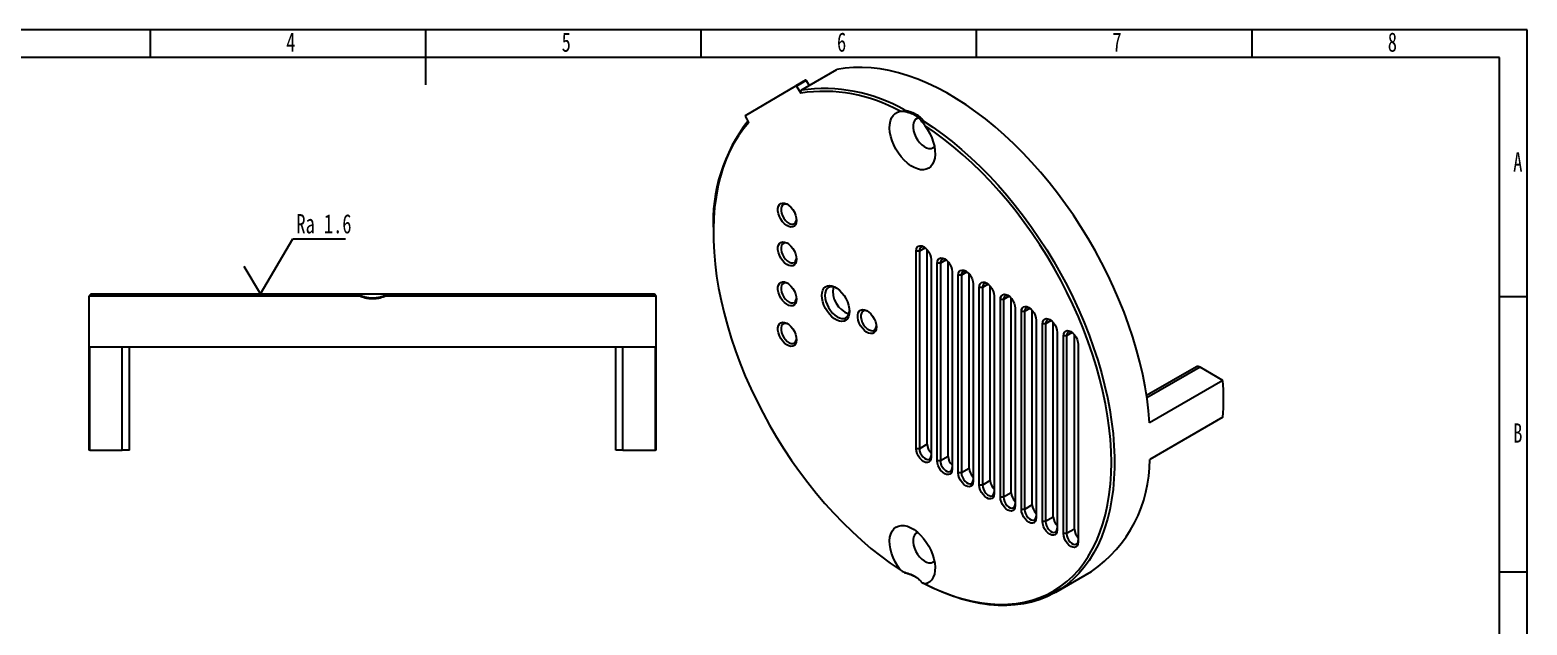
# Model space of a CAD drawing. Header units: millimetres. Extents: x 0 to 420, y 0 to 297.
# Drawn here: x 148.2 to 420, y 188.9 to 297 of the extents above; entities that cross this region are included whole.
import ezdxf

# ---------------------------------------------------------------- set-up
doc = ezdxf.new("R2010")
doc.units = ezdxf.units.MM
for name, color, linetype in [('10', 7, 'Continuous'), ('5', 7, 'Continuous'), ('9', 7, 'Continuous')]:
    doc.layers.add(name, color=color, linetype=linetype)
doc.styles.add('SLDTEXTSTYLE4', font='TXT', dxfattribs={"width": 0.7})

# ---------------------------------------------------------------- blocks, each defined once
blk = doc.blocks.new('SW_SFSYMBOL_0')
at = {"layer": '10', "color": 0}
for p, q in [((-6.54, -10), (-0.65, 0)), ((-0.65, 0), (8.94, 0)), ((-6.54, -10), (-9.49, -5))]:
    blk.add_line(p, q, dxfattribs=at)
at = {"layer": '10', "color": 0, "insert": (0, 4.51), "char_height": 3.5, "attachment_point": 1, "style": 'SLDTEXTSTYLE4'}
blk.add_mtext('Ra 1.6', dxfattribs=at)

msp = doc.modelspace()

# ---------------------------------------------------------------- linework, layer by layer
at = {"color": 7, "linetype": 'Continuous', "lineweight": 25}
for p, q in [((289.659, 286.874), (294.691, 289.779)), ((278.079, 281.431), (287.262, 286.865)), ((289.011, 287.874), (287.262, 286.865)), ((289.111, 287.817), (287.362, 286.808)), ((287.362, 286.808), (288.117, 285.511)), ((288.117, 285.511), (288.194, 286.027)), ((288.194, 286.027), (289.66, 286.873)), ((289.111, 287.817), (289.66, 286.873)), ((278.4, 280.765), (278.08, 281.315)), ((278.691, 280.178), (278.4, 280.765)), ((306.971, 282.147), (307.01, 282.402)), ((310.135, 280.32), (310.34, 280.48)), ((272.259, 260.455), (272.259, 260.129)), ((309.094, 220.901), (309.094, 256.828)), ((309.66, 256.828), (309.094, 256.828)), ((309.66, 256.828), (309.66, 220.901)), ((311.074, 221.717), (311.074, 257.052)), ((311.781, 255.277), (311.781, 219.349)), ((312.913, 218.696), (312.913, 254.624)), ((313.478, 254.624), (312.913, 254.624)), ((313.478, 254.624), (313.478, 218.696)), ((314.893, 219.513), (314.893, 254.847)), ((315.6, 253.073), (315.6, 217.145)), ((316.731, 216.492), (316.731, 252.42)), ((317.297, 252.42), (316.731, 252.42)), ((317.297, 252.42), (317.297, 216.492)), ((318.711, 217.308), (318.711, 252.643)), ((319.418, 250.869), (319.418, 214.941)), ((320.549, 214.288), (320.549, 250.215)), ((321.115, 250.215), (320.549, 250.215)), ((321.115, 250.215), (321.115, 214.288)), ((322.529, 215.104), (322.529, 250.439)), ((159.29, 249.021), (158.89, 248.621)), ((158.89, 248.621), (158.89, 220.621)), ((208.035, 248.621), (158.89, 248.621)), ((159.29, 249.021), (207.215, 249.021)), ((207.204, 249.021), (213.572, 249.021)), ((208.153, 248.793), (208.035, 248.621)), ((212.627, 248.793), (212.745, 248.621)), ((261.89, 248.621), (212.745, 248.621)), ((213.566, 249.021), (261.49, 249.021)), ((261.89, 248.621), (261.49, 249.021)), ((261.89, 220.621), (261.89, 248.621)), ((323.236, 248.664), (323.236, 212.737)), ((324.368, 212.083), (324.368, 248.011)), ((324.933, 248.011), (324.368, 248.011)), ((324.933, 248.011), (324.933, 212.083)), ((326.348, 212.9), (326.348, 248.235)), ((327.055, 246.46), (327.055, 210.532)), ((328.186, 209.879), (328.186, 245.807)), ((328.752, 245.807), (328.186, 245.807)), ((328.752, 245.807), (328.752, 209.879)), ((330.166, 210.696), (330.166, 246.03)), ((330.873, 244.256), (330.873, 208.328)), ((332.005, 207.675), (332.005, 243.603)), ((332.57, 243.603), (332.005, 243.603)), ((332.57, 243.603), (332.57, 207.675)), ((333.984, 208.491), (333.984, 243.826)), ((334.692, 242.051), (334.692, 206.124)), ((159.048, 239.428), (261.732, 239.428)), ((159.048, 220.621), (159.048, 239.428)), ((164.933, 220.621), (164.933, 239.428)), ((166.233, 220.621), (166.233, 239.428)), ((254.547, 220.621), (254.547, 239.428)), ((255.847, 220.621), (255.847, 239.428)), ((261.732, 220.621), (261.732, 239.428)), ((335.823, 205.47), (335.823, 241.398)), ((336.389, 241.398), (335.823, 241.398)), ((336.389, 241.398), (336.389, 205.47)), ((337.803, 206.287), (337.803, 241.622)), ((338.51, 239.847), (338.51, 203.919)), ((359.967, 235.768), (350.926, 230.549)), ((364.771, 233.306), (360.617, 235.704)), ((364.771, 233.306), (351.473, 225.628)), ((364.779, 226.616), (351.48, 218.938)), ((159.048, 220.621), (158.89, 220.621)), ((159.048, 220.621), (164.933, 220.621)), ((166.233, 220.621), (164.933, 220.621)), ((255.847, 220.621), (254.547, 220.621)), ((255.847, 220.621), (261.732, 220.621)), ((261.89, 220.621), (261.732, 220.621)), ((309.66, 220.901), (309.094, 220.901)), ((311.074, 221.717), (309.66, 220.901)), ((313.478, 218.696), (312.913, 218.696)), ((314.893, 219.513), (313.478, 218.696)), ((317.297, 216.492), (316.731, 216.492)), ((318.711, 217.308), (317.297, 216.492)), ((322.529, 215.104), (321.115, 214.288)), ((321.115, 214.288), (320.549, 214.288)), ((324.933, 212.083), (324.368, 212.083)), ((326.348, 212.9), (324.933, 212.083)), ((328.752, 209.879), (328.186, 209.879)), ((330.166, 210.696), (328.752, 209.879)), ((332.57, 207.675), (332.005, 207.675)), ((333.984, 208.491), (332.57, 207.675)), ((336.389, 205.47), (335.823, 205.47)), ((337.803, 206.287), (336.389, 205.47)), ((334.423, 194.831), (340.923, 198.584)), ((306.971, 198.405), (307.01, 198.386)), ((310.135, 196.578), (310.34, 196.464))]:
    msp.add_line(p, q, dxfattribs=at)
at = {"color": 8, "linetype": 'Continuous', "lineweight": 25}
for p, q in [((310.696, 257.426), (309.66, 256.828)), ((314.514, 255.222), (313.478, 254.624)), ((318.333, 253.018), (317.297, 252.42)), ((322.151, 250.813), (321.115, 250.215)), ((325.969, 248.609), (324.933, 248.011)), ((329.788, 246.405), (328.752, 245.807)), ((333.606, 244.201), (332.57, 243.603)), ((337.424, 241.996), (336.389, 241.398)), ((360.617, 235.704), (350.987, 230.144))]:
    msp.add_line(p, q, dxfattribs=at)
at = {"color": 7, "linetype": 'Continuous', "lineweight": 25, "flags": 128}
for points in [[(351.473, 225.628), (351.287, 227.765), (351.016, 229.939), (350.661, 232.143), (350.223, 234.374), (349.702, 236.625), (349.099, 238.892), (348.417, 241.168), (347.656, 243.45), (346.819, 245.731), (345.907, 248.006), (344.923, 250.27), (343.868, 252.517), (342.746, 254.741), (341.559, 256.939), (340.31, 259.105), (339.002, 261.232), (337.638, 263.318), (336.22, 265.355), (334.753, 267.341), (333.24, 269.27), (331.685, 271.137), (330.09, 272.938), (328.461, 274.67), (326.8, 276.327), (325.111, 277.906), (323.4, 279.403), (321.669, 280.815), (319.922, 282.138), (318.165, 283.37), (316.4, 284.507), (314.632, 285.546), (312.866, 286.486), (311.105, 287.323), (309.354, 288.057), (307.617, 288.685), (305.897, 289.206), (304.199, 289.618), (302.527, 289.921), (300.885, 290.114), (299.277, 290.196), (297.706, 290.168), (296.176, 290.028), (294.691, 289.779)], [(287.362, 286.808), (287.351, 286.824), (287.339, 286.839), (287.326, 286.851), (287.312, 286.86), (287.298, 286.867), (287.285, 286.869), (287.273, 286.869), (287.262, 286.865)], [(289.111, 287.817), (289.1, 287.833), (289.088, 287.848), (289.074, 287.86), (289.061, 287.87), (289.047, 287.876), (289.033, 287.879), (289.021, 287.878), (289.011, 287.874)], [(278.691, 280.178), (277.715, 279.026), (276.814, 277.779), (275.989, 276.438), (275.242, 275.008), (274.576, 273.491), (273.991, 271.891), (273.489, 270.212), (273.072, 268.459), (272.74, 266.635), (272.494, 264.745), (272.335, 262.793), (272.264, 260.785), (272.279, 258.724), (272.382, 256.617), (272.572, 254.467), (272.849, 252.281), (273.211, 250.063), (273.659, 247.819), (274.191, 245.555), (274.805, 243.275), (275.5, 240.986), (276.275, 238.692), (277.128, 236.4), (278.056, 234.115), (279.058, 231.842), (280.13, 229.588), (281.271, 227.356), (282.477, 225.154), (283.746, 222.985), (285.075, 220.856), (286.46, 218.772), (287.898, 216.737), (289.385, 214.756), (290.919, 212.835), (292.495, 210.978), (294.109, 209.189), (295.757, 207.473), (297.437, 205.833), (299.142, 204.275), (300.871, 202.801), (302.617, 201.415), (304.377, 200.121), (306.147, 198.921)], [(278.079, 281.431), (278.07, 281.423), (278.064, 281.413), (278.06, 281.4), (278.059, 281.384), (278.06, 281.368), (278.064, 281.35), (278.071, 281.332), (278.08, 281.315)], [(310.638, 279.618), (311.12, 278.918), (311.544, 278.174), (311.9, 277.404), (312.181, 276.623), (312.38, 275.848), (312.494, 275.096), (312.52, 274.383), (312.457, 273.724), (312.307, 273.134), (312.073, 272.625), (311.759, 272.208), (311.374, 271.892), (310.924, 271.683), (310.42, 271.588), (309.873, 271.606), (309.294, 271.738), (308.695, 271.982), (308.09, 272.331), (307.491, 272.779), (306.912, 273.315), (306.364, 273.929), (305.86, 274.607), (305.411, 275.334), (305.025, 276.095), (304.712, 276.874), (304.478, 277.653), (304.328, 278.417), (304.265, 279.148), (304.291, 279.832), (304.404, 280.452), (304.604, 280.997), (304.885, 281.454), (305.241, 281.813), (305.665, 282.067), (306.147, 282.21)], [(309.579, 280.989), (309.339, 280.941), (309.024, 280.777), (308.776, 280.508), (308.604, 280.146), (308.517, 279.704), (308.517, 279.202), (308.604, 278.659), (308.776, 278.099), (309.024, 277.543), (309.339, 277.015), (309.708, 276.536), (310.116, 276.126), (310.546, 275.802), (310.981, 275.577), (311.402, 275.46), (311.792, 275.455), (312.136, 275.564), (312.398, 275.759)], [(310.34, 280.48), (312.099, 279.322), (313.85, 278.071), (315.588, 276.73), (317.31, 275.301), (319.012, 273.788), (320.69, 272.194), (322.34, 270.524), (323.957, 268.781), (325.539, 266.969), (327.081, 265.093), (328.58, 263.156), (330.033, 261.164), (331.435, 259.121), (332.784, 257.031), (334.077, 254.901), (335.31, 252.734), (336.481, 250.536), (337.586, 248.313), (338.624, 246.068), (339.591, 243.808), (340.486, 241.537), (341.307, 239.262), (342.051, 236.987), (342.717, 234.717), (343.303, 232.459), (343.808, 230.217), (344.23, 227.997), (344.57, 225.803), (344.825, 223.642), (344.995, 221.517), (345.081, 219.434), (345.081, 217.399), (344.995, 215.415), (344.825, 213.487), (344.57, 211.62), (344.23, 209.818), (343.808, 208.086), (343.303, 206.427), (342.717, 204.845), (342.051, 203.345), (341.307, 201.929), (340.486, 200.601), (339.591, 199.363), (338.624, 198.22), (337.586, 197.174), (336.481, 196.226), (335.31, 195.38), (334.077, 194.637), (332.784, 193.999), (331.435, 193.467), (330.033, 193.043), (328.58, 192.728), (327.081, 192.522), (325.539, 192.427), (323.957, 192.441), (322.34, 192.565), (320.69, 192.8), (319.012, 193.143), (317.31, 193.596), (315.588, 194.155), (313.85, 194.821), (312.099, 195.591), (310.34, 196.464)], [(310.638, 196.329), (312.389, 195.493), (314.132, 194.761), (315.86, 194.134), (317.571, 193.614), (319.26, 193.203), (320.924, 192.9), (322.558, 192.707), (324.158, 192.624), (325.721, 192.652), (327.243, 192.79), (328.72, 193.039), (330.149, 193.396), (331.527, 193.863), (332.85, 194.436), (334.114, 195.117), (335.319, 195.901), (336.459, 196.788), (337.533, 197.776), (338.537, 198.862), (339.471, 200.044), (340.331, 201.319), (341.115, 202.683), (341.822, 204.134), (342.449, 205.669), (342.996, 207.282), (343.461, 208.972), (343.843, 210.733), (344.141, 212.562), (344.355, 214.454), (344.483, 216.405), (344.526, 218.41), (344.483, 220.465), (344.355, 222.564), (344.141, 224.702), (343.843, 226.875), (343.461, 229.078), (342.996, 231.304), (342.449, 233.55), (341.822, 235.809), (341.115, 238.076), (340.331, 240.346), (339.471, 242.613), (338.537, 244.872), (337.533, 247.119), (336.459, 249.346), (335.319, 251.55), (334.114, 253.725), (332.85, 255.865), (331.527, 257.966), (330.149, 260.023), (328.72, 262.031), (327.243, 263.985), (325.721, 265.88), (324.158, 267.713), (322.558, 269.477), (320.924, 271.171), (319.26, 272.789), (317.571, 274.327), (315.86, 275.783), (314.132, 277.152), (312.389, 278.431), (310.638, 279.618)], [(287.366, 262.381), (287.32, 261.955), (287.185, 261.605), (286.969, 261.35), (286.682, 261.203), (286.341, 261.173), (285.963, 261.26), (285.57, 261.461), (285.182, 261.764), (284.82, 262.153), (284.504, 262.607), (284.251, 263.102), (284.074, 263.611), (283.983, 264.106), (283.983, 264.561), (284.074, 264.951), (284.251, 265.256), (284.504, 265.458), (284.82, 265.547), (285.182, 265.519), (285.57, 265.374), (285.963, 265.12), (286.341, 264.772), (286.682, 264.347), (286.969, 263.87), (287.185, 263.364), (287.32, 262.859), (287.366, 262.381)], [(285.817, 265.227), (285.687, 265.281), (285.349, 265.349), (285.05, 265.302), (284.807, 265.144), (284.637, 264.884), (284.549, 264.538), (284.549, 264.129), (284.637, 263.682), (284.807, 263.224), (285.05, 262.786), (285.349, 262.394), (285.687, 262.072), (286.04, 261.842), (286.389, 261.718), (286.709, 261.707), (286.982, 261.811), (287.191, 262.021), (287.321, 262.327), (287.359, 262.555)], [(287.366, 255.326), (287.32, 254.9), (287.185, 254.55), (286.969, 254.295), (286.682, 254.148), (286.341, 254.118), (285.963, 254.205), (285.57, 254.406), (285.182, 254.709), (284.82, 255.098), (284.504, 255.552), (284.251, 256.047), (284.074, 256.556), (283.983, 257.051), (283.983, 257.506), (284.074, 257.896), (284.251, 258.201), (284.504, 258.403), (284.82, 258.492), (285.182, 258.464), (285.57, 258.319), (285.963, 258.065), (286.341, 257.717), (286.682, 257.292), (286.969, 256.815), (287.185, 256.309), (287.32, 255.804), (287.366, 255.326)], [(285.817, 258.172), (285.687, 258.226), (285.349, 258.294), (285.05, 258.247), (284.807, 258.089), (284.637, 257.829), (284.549, 257.483), (284.549, 257.074), (284.637, 256.627), (284.807, 256.169), (285.05, 255.731), (285.349, 255.339), (285.687, 255.018), (286.04, 254.788), (286.389, 254.663), (286.709, 254.652), (286.982, 254.756), (287.191, 254.967), (287.321, 255.272), (287.359, 255.5)], [(309.094, 256.828), (309.14, 257.204), (309.274, 257.5), (309.488, 257.698), (309.766, 257.784), (310.09, 257.752), (310.438, 257.604), (310.785, 257.351), (311.109, 257.009), (311.388, 256.601), (311.601, 256.157), (311.735, 255.705), (311.781, 255.277)], [(310.588, 257.508), (310.57, 257.516), (310.28, 257.585), (310.026, 257.543), (309.828, 257.393), (309.703, 257.149), (309.66, 256.828)], [(312.913, 254.624), (312.958, 254.999), (313.093, 255.296), (313.306, 255.494), (313.584, 255.58), (313.908, 255.548), (314.256, 255.4), (314.604, 255.146), (314.928, 254.804), (315.206, 254.397), (315.42, 253.953), (315.554, 253.501), (315.6, 253.073)], [(314.406, 255.304), (314.388, 255.311), (314.098, 255.38), (313.844, 255.338), (313.647, 255.189), (313.521, 254.944), (313.478, 254.624)], [(316.731, 252.42), (316.777, 252.795), (316.911, 253.092), (317.124, 253.29), (317.403, 253.376), (317.727, 253.344), (318.074, 253.196), (318.422, 252.942), (318.746, 252.6), (319.024, 252.193), (319.238, 251.748), (319.372, 251.297), (319.418, 250.869)], [(318.224, 253.099), (318.206, 253.107), (317.917, 253.176), (317.663, 253.134), (317.465, 252.985), (317.34, 252.74), (317.297, 252.42)], [(287.366, 248.059), (287.32, 247.633), (287.185, 247.283), (286.969, 247.028), (286.682, 246.881), (286.341, 246.851), (285.963, 246.938), (285.57, 247.139), (285.182, 247.442), (284.82, 247.831), (284.504, 248.285), (284.251, 248.78), (284.074, 249.289), (283.983, 249.784), (283.983, 250.239), (284.074, 250.629), (284.251, 250.934), (284.504, 251.136), (284.82, 251.225), (285.182, 251.197), (285.57, 251.052), (285.963, 250.798), (286.341, 250.45), (286.682, 250.025), (286.969, 249.547), (287.185, 249.042), (287.32, 248.537), (287.366, 248.059)], [(285.817, 250.905), (285.687, 250.959), (285.349, 251.027), (285.05, 250.98), (284.807, 250.822), (284.637, 250.562), (284.549, 250.216), (284.549, 249.807), (284.637, 249.359), (284.807, 248.902), (285.05, 248.464), (285.349, 248.071), (285.687, 247.75), (286.04, 247.52), (286.389, 247.396), (286.709, 247.385), (286.982, 247.488), (287.191, 247.699), (287.321, 248.005), (287.359, 248.233)], [(296.987, 245.834), (296.944, 245.325), (296.817, 244.882), (296.61, 244.522), (296.33, 244.255), (295.986, 244.092), (295.592, 244.038), (295.158, 244.094), (294.702, 244.259), (294.237, 244.527), (293.781, 244.889), (293.347, 245.333), (292.952, 245.844), (292.609, 246.403), (292.329, 246.993), (292.122, 247.593), (291.995, 248.182), (291.952, 248.741), (291.995, 249.25), (292.122, 249.693), (292.329, 250.053), (292.609, 250.32), (292.952, 250.483), (293.347, 250.538), (293.781, 250.481), (294.237, 250.316), (294.702, 250.048), (295.158, 249.686), (295.592, 249.242), (295.986, 248.732), (296.33, 248.172), (296.61, 247.582), (296.817, 246.983), (296.944, 246.393), (296.987, 245.834)], [(294.615, 250.105), (294.316, 250.233), (293.897, 250.328), (293.511, 250.313), (293.172, 250.188), (292.894, 249.957), (292.688, 249.63), (292.561, 249.219), (292.518, 248.741), (292.561, 248.213), (292.688, 247.655), (292.894, 247.09), (293.172, 246.538), (293.511, 246.022), (293.897, 245.561), (294.316, 245.172), (294.752, 244.871), (295.188, 244.669), (295.607, 244.573), (295.994, 244.589), (296.332, 244.714), (296.61, 244.945), (296.817, 245.272), (296.944, 245.682), (296.983, 246.005)], [(320.549, 250.215), (320.595, 250.591), (320.729, 250.887), (320.943, 251.085), (321.221, 251.171), (321.545, 251.139), (321.893, 250.991), (322.241, 250.738), (322.565, 250.396), (322.843, 249.989), (323.056, 249.544), (323.191, 249.092), (323.236, 248.664)], [(322.043, 250.895), (322.025, 250.903), (321.735, 250.972), (321.481, 250.93), (321.283, 250.78), (321.158, 250.536), (321.115, 250.215)], [(324.368, 248.011), (324.414, 248.386), (324.548, 248.683), (324.761, 248.881), (325.039, 248.967), (325.364, 248.935), (325.711, 248.787), (326.059, 248.533), (326.383, 248.191), (326.661, 247.784), (326.875, 247.34), (327.009, 246.888), (327.055, 246.46)], [(325.861, 248.691), (325.843, 248.698), (325.553, 248.767), (325.3, 248.726), (325.102, 248.576), (324.976, 248.331), (324.933, 248.011)], [(301.859, 243.022), (301.813, 242.596), (301.678, 242.247), (301.462, 241.991), (301.175, 241.845), (300.834, 241.814), (300.456, 241.902), (300.063, 242.102), (299.675, 242.405), (299.313, 242.794), (298.997, 243.248), (298.744, 243.743), (298.567, 244.252), (298.476, 244.747), (298.476, 245.202), (298.567, 245.592), (298.744, 245.897), (298.997, 246.099), (299.313, 246.189), (299.675, 246.16), (300.063, 246.015), (300.456, 245.761), (300.834, 245.413), (301.175, 244.988), (301.462, 244.511), (301.678, 244.006), (301.813, 243.5), (301.859, 243.022)], [(300.31, 245.868), (300.18, 245.922), (299.842, 245.99), (299.543, 245.944), (299.3, 245.785), (299.13, 245.525), (299.041, 245.18), (299.041, 244.77), (299.13, 244.323), (299.3, 243.865), (299.543, 243.427), (299.842, 243.035), (300.18, 242.714), (300.533, 242.484), (300.882, 242.359), (301.202, 242.349), (301.475, 242.452), (301.684, 242.663), (301.814, 242.968), (301.852, 243.196)], [(328.186, 245.807), (328.232, 246.182), (328.366, 246.479), (328.58, 246.677), (328.858, 246.763), (329.182, 246.731), (329.53, 246.583), (329.877, 246.329), (330.201, 245.987), (330.48, 245.58), (330.693, 245.135), (330.827, 244.684), (330.873, 244.256)], [(329.68, 246.486), (329.662, 246.494), (329.372, 246.563), (329.118, 246.521), (328.92, 246.372), (328.795, 246.127), (328.752, 245.807)], [(287.366, 240.71), (287.32, 240.284), (287.185, 239.934), (286.969, 239.679), (286.682, 239.532), (286.341, 239.502), (285.963, 239.589), (285.57, 239.79), (285.182, 240.093), (284.82, 240.482), (284.504, 240.936), (284.251, 241.431), (284.074, 241.94), (283.983, 242.435), (283.983, 242.89), (284.074, 243.28), (284.251, 243.585), (284.504, 243.787), (284.82, 243.876), (285.182, 243.848), (285.57, 243.703), (285.963, 243.449), (286.341, 243.101), (286.682, 242.676), (286.969, 242.199), (287.185, 241.693), (287.32, 241.188), (287.366, 240.71)], [(285.819, 243.555), (285.687, 243.61), (285.349, 243.678), (285.05, 243.631), (284.807, 243.473), (284.637, 243.213), (284.549, 242.867), (284.549, 242.458), (284.637, 242.011), (284.807, 241.553), (285.05, 241.115), (285.349, 240.723), (285.687, 240.401), (286.04, 240.172), (286.389, 240.047), (286.709, 240.036), (286.982, 240.14), (287.191, 240.35), (287.321, 240.656), (287.359, 240.884)], [(332.005, 243.603), (332.05, 243.978), (332.184, 244.274), (332.398, 244.472), (332.676, 244.558), (333, 244.526), (333.348, 244.378), (333.696, 244.125), (334.02, 243.783), (334.298, 243.376), (334.512, 242.931), (334.646, 242.479), (334.692, 242.051)], [(333.498, 244.282), (333.48, 244.29), (333.19, 244.359), (332.936, 244.317), (332.739, 244.168), (332.613, 243.923), (332.57, 243.603)], [(335.823, 241.398), (335.869, 241.773), (336.003, 242.07), (336.216, 242.268), (336.495, 242.354), (336.819, 242.322), (337.166, 242.174), (337.514, 241.921), (337.838, 241.578), (338.116, 241.171), (338.33, 240.727), (338.464, 240.275), (338.51, 239.847)], [(337.316, 242.078), (337.298, 242.085), (337.009, 242.154), (336.755, 242.113), (336.557, 241.963), (336.432, 241.719), (336.389, 241.398)], [(311.781, 219.349), (311.735, 218.974), (311.601, 218.678), (311.388, 218.48), (311.109, 218.394), (310.785, 218.426), (310.438, 218.574), (310.09, 218.827), (309.766, 219.169), (309.488, 219.576), (309.274, 220.021), (309.14, 220.473), (309.094, 220.901)], [(309.66, 220.901), (309.703, 220.531), (309.828, 220.141), (310.026, 219.764), (310.28, 219.429), (310.57, 219.163), (310.872, 218.989), (311.161, 218.92), (311.415, 218.962), (311.613, 219.111), (311.738, 219.356), (311.781, 219.676)], [(315.6, 217.145), (315.554, 216.77), (315.42, 216.473), (315.206, 216.275), (314.928, 216.189), (314.604, 216.221), (314.256, 216.369), (313.908, 216.623), (313.584, 216.965), (313.306, 217.372), (313.093, 217.817), (312.958, 218.268), (312.913, 218.696)], [(313.478, 218.696), (313.521, 218.326), (313.647, 217.937), (313.844, 217.559), (314.098, 217.224), (314.388, 216.959), (314.69, 216.785), (314.98, 216.716), (315.234, 216.757), (315.431, 216.907), (315.557, 217.151), (315.6, 217.472)], [(319.418, 214.941), (319.372, 214.566), (319.238, 214.269), (319.024, 214.071), (318.746, 213.985), (318.422, 214.017), (318.074, 214.165), (317.727, 214.419), (317.403, 214.761), (317.124, 215.168), (316.911, 215.612), (316.777, 216.064), (316.731, 216.492)], [(317.297, 216.492), (317.34, 216.122), (317.465, 215.733), (317.663, 215.355), (317.917, 215.02), (318.206, 214.754), (318.508, 214.58), (318.798, 214.511), (319.052, 214.553), (319.25, 214.702), (319.375, 214.947), (319.418, 215.267)], [(323.236, 212.737), (323.191, 212.361), (323.056, 212.065), (322.843, 211.867), (322.565, 211.781), (322.241, 211.813), (321.893, 211.961), (321.545, 212.214), (321.221, 212.556), (320.943, 212.964), (320.729, 213.408), (320.595, 213.86), (320.549, 214.288)], [(321.115, 214.288), (321.158, 213.918), (321.283, 213.528), (321.481, 213.151), (321.735, 212.816), (322.025, 212.55), (322.327, 212.376), (322.616, 212.307), (322.87, 212.349), (323.068, 212.498), (323.193, 212.743), (323.236, 213.063)], [(327.055, 210.532), (327.009, 210.157), (326.875, 209.86), (326.661, 209.662), (326.383, 209.576), (326.059, 209.609), (325.711, 209.756), (325.364, 210.01), (325.039, 210.352), (324.761, 210.759), (324.548, 211.204), (324.414, 211.655), (324.368, 212.083)], [(324.933, 212.083), (324.976, 211.714), (325.102, 211.324), (325.3, 210.946), (325.553, 210.611), (325.843, 210.346), (326.145, 210.172), (326.435, 210.103), (326.689, 210.144), (326.886, 210.294), (327.012, 210.539), (327.055, 210.859)], [(330.873, 208.328), (330.827, 207.953), (330.693, 207.656), (330.48, 207.458), (330.201, 207.372), (329.877, 207.404), (329.53, 207.552), (329.182, 207.806), (328.858, 208.148), (328.58, 208.555), (328.366, 208.999), (328.232, 209.451), (328.186, 209.879)], [(328.752, 209.879), (328.795, 209.509), (328.92, 209.12), (329.118, 208.742), (329.372, 208.407), (329.662, 208.142), (329.963, 207.967), (330.253, 207.898), (330.507, 207.94), (330.705, 208.09), (330.83, 208.334), (330.873, 208.654)], [(306.147, 198.921), (305.665, 199.622), (305.241, 200.365), (304.885, 201.136), (304.604, 201.917), (304.404, 202.692), (304.291, 203.444), (304.265, 204.157), (304.328, 204.815), (304.478, 205.406), (304.712, 205.915), (305.025, 206.332), (305.411, 206.648), (305.86, 206.856), (306.364, 206.952), (306.912, 206.933), (307.491, 206.801), (308.09, 206.558), (308.695, 206.208), (309.294, 205.761), (309.873, 205.224), (310.42, 204.61), (310.924, 203.933), (311.374, 203.205), (311.759, 202.444), (312.073, 201.666), (312.307, 200.886), (312.457, 200.122), (312.52, 199.391), (312.494, 198.708), (312.38, 198.087), (312.181, 197.543), (311.9, 197.086), (311.544, 196.726), (311.12, 196.472), (310.638, 196.329)], [(334.692, 206.124), (334.646, 205.749), (334.512, 205.452), (334.298, 205.254), (334.02, 205.168), (333.696, 205.2), (333.348, 205.348), (333, 205.601), (332.676, 205.943), (332.398, 206.351), (332.184, 206.795), (332.05, 207.247), (332.005, 207.675)], [(332.57, 207.675), (332.613, 207.305), (332.739, 206.915), (332.936, 206.538), (333.19, 206.203), (333.48, 205.937), (333.782, 205.763), (334.071, 205.694), (334.325, 205.736), (334.523, 205.885), (334.649, 206.13), (334.692, 206.45)], [(309.397, 205.672), (309.339, 205.656), (309.024, 205.492), (308.776, 205.223), (308.604, 204.861), (308.517, 204.419), (308.517, 203.917), (308.604, 203.374), (308.776, 202.814), (309.024, 202.258), (309.339, 201.73), (309.708, 201.251), (310.116, 200.841), (310.546, 200.517), (310.981, 200.292), (311.402, 200.175), (311.792, 200.17), (312.136, 200.279), (312.398, 200.474)], [(338.51, 203.919), (338.464, 203.544), (338.33, 203.248), (338.116, 203.049), (337.838, 202.964), (337.514, 202.996), (337.166, 203.143), (336.819, 203.397), (336.495, 203.739), (336.216, 204.146), (336.003, 204.591), (335.869, 205.043), (335.823, 205.47)], [(336.389, 205.47), (336.432, 205.101), (336.557, 204.711), (336.755, 204.334), (337.009, 203.998), (337.298, 203.733), (337.6, 203.559), (337.89, 203.49), (338.144, 203.532), (338.342, 203.681), (338.467, 203.926), (338.51, 204.246)]]:
    msp.add_lwpolyline(points, dxfattribs=at)
at = {"color": 7, "linetype": 'Continuous', "lineweight": 25}
for centre, radius, start, end in [((292.35, 257.744), 28.088, 60.58122, 98.66927), ((292.417, 257.3), 29.036, 59.82822, 98.36174), ((301.974, 262.093), 29.76, 141.90367, 183.15363), ((298.268, 249.481), 4.306, 168.93111, 251.06352), ((360.238, 235.187), 0.641, 53.73384, 114.95), ((316.275, 229.907), 48.615, 356.11837, 4.0091), ((313.423, 221.838), 2.352, 182.95592, 225.72931), ((317.242, 219.634), 2.352, 182.95592, 225.72931), ((326.977, 218.732), 24.503, 304.69069, 0.48363), ((321.06, 217.43), 2.352, 182.95592, 225.72931), ((324.878, 215.225), 2.352, 182.95592, 225.72931), ((328.697, 213.021), 2.352, 182.95592, 225.72931), ((332.515, 210.817), 2.352, 182.95592, 225.72931), ((336.333, 208.612), 2.352, 182.95592, 225.72931), ((340.152, 206.408), 2.352, 182.95592, 225.72931)]:
    msp.add_arc(centre, radius, start, end, dxfattribs=at)
for points in [[(306.971, 282.147), (306.7, 282.188), (306.425, 282.209), (306.147, 282.21)], [(310.638, 279.618), (310.484, 279.866), (310.316, 280.1), (310.135, 280.32)], [(207.215, 249.021), (207.52, 248.933), (207.833, 248.857), (208.153, 248.793)], [(212.627, 248.793), (212.947, 248.857), (213.26, 248.933), (213.566, 249.021)], [(306.147, 198.921), (306.425, 198.745), (306.7, 198.573), (306.971, 198.405)], [(310.135, 196.578), (310.316, 196.485), (310.484, 196.402), (310.638, 196.329)]]:
    msp.add_open_spline(points, degree=3, dxfattribs=at)
for points, knots in [([(310.135, 280.32), (310.097, 280.374), (310.022, 280.482), (309.855, 280.69), (309.668, 280.889), (309.456, 281.077), (309.285, 281.211), (309.102, 281.339), (308.906, 281.46), (308.696, 281.574), (308.475, 281.68), (308.245, 281.777), (307.925, 281.896), (307.589, 281.999), (307.24, 282.088), (307.062, 282.127), (306.971, 282.147)], [0, 0, 0, 0, 0.0636028, 0.1257097, 0.2506685, 0.3126136, 0.3744105, 0.4362607, 0.4983901, 0.5610192, 0.623594, 0.6859637, 0.7483387, 0.8737719, 0.9361207, 1, 1, 1, 1]), ([(307.01, 282.402), (307.105, 282.382), (307.291, 282.343), (307.655, 282.252), (308.094, 282.119), (308.507, 281.957), (308.817, 281.809), (309.111, 281.649), (309.446, 281.429), (309.795, 281.136), (310.043, 280.872), (310.22, 280.651), (310.3, 280.537), (310.34, 280.48)], [0, 0, 0, 0, 0.0637074, 0.1255146, 0.2508529, 0.375866, 0.4387069, 0.5016467, 0.6261435, 0.7501614, 0.8750428, 0.9365689, 1, 1, 1, 1]), ([(212.745, 248.621), (212.649, 248.582), (212.461, 248.507), (212.078, 248.376), (211.591, 248.242), (211.091, 248.157), (210.687, 248.123), (210.283, 248.112), (209.779, 248.142), (209.183, 248.243), (208.699, 248.377), (208.318, 248.508), (208.13, 248.583), (208.035, 248.621)], [0, 0, 0, 0, 0.0637074, 0.1255146, 0.2508529, 0.375866, 0.4387069, 0.5016467, 0.6261435, 0.7501614, 0.8750428, 0.9365689, 1, 1, 1, 1]), ([(208.153, 248.793), (208.243, 248.756), (208.422, 248.684), (208.786, 248.556), (209.155, 248.452), (209.53, 248.377), (209.812, 248.336), (210.097, 248.31), (210.383, 248.302), (210.671, 248.31), (210.959, 248.335), (211.244, 248.376), (211.621, 248.451), (211.992, 248.555), (212.357, 248.683), (212.536, 248.756), (212.627, 248.793)], [0, 0, 0, 0, 0.0636028, 0.1257097, 0.2506685, 0.3126136, 0.3744105, 0.4362607, 0.4983901, 0.5610192, 0.623594, 0.6859637, 0.7483387, 0.8737719, 0.9361207, 1, 1, 1, 1]), ([(306.971, 198.405), (307.061, 198.381), (307.239, 198.333), (307.586, 198.229), (307.921, 198.115), (308.239, 197.988), (308.468, 197.887), (308.687, 197.78), (308.896, 197.666), (309.094, 197.546), (309.28, 197.42), (309.452, 197.289), (309.666, 197.108), (309.854, 196.92), (310.022, 196.727), (310.097, 196.628), (310.135, 196.578)], [0, 0, 0, 0, 0.0636028, 0.1257097, 0.2506685, 0.3126136, 0.3744105, 0.4362607, 0.4983901, 0.5610192, 0.623594, 0.6859637, 0.7483387, 0.8737719, 0.9361207, 1, 1, 1, 1]), ([(309.031, 197.586), (309.029, 197.587), (308.777, 197.765), (308.092, 198.049), (307.372, 198.274), (307.01, 198.386)], [0, 0, 0, 0, 0.0036499, 0.5003836, 1, 1, 1, 1])]:
    msp.add_open_spline(points, degree=3, knots=knots, dxfattribs=at)
at = {"layer": '5'}
for p, q in [((170, 297), (170, 292)), ((270, 297), (270, 292)), ((320, 297), (320, 292)), ((370, 297), (370, 292)), ((420, 248.5), (415, 248.5)), ((420, 198.5), (415, 198.5))]:
    msp.add_line(p, q, dxfattribs=at)
at = {"layer": '5', "lineweight": 25}
msp.add_line((220, 297), (220, 287), dxfattribs=at)
at = {"layer": '5', "color": 7, "lineweight": 25}
for p, q in [((415, 292), (25, 292)), ((415, 5), (415, 292))]:
    msp.add_line(p, q, dxfattribs=at)
at = {"layer": '9', "color": 7}
for p, q in [((420, 297), (0, 297)), ((420, 148.5), (420, 297))]:
    msp.add_line(p, q, dxfattribs=at)

# ---------------------------------------------------------------- block references
at = {"layer": '10'}
msp.add_blockref('SW_SFSYMBOL_0', (196.553, 259.02), dxfattribs=at)

# ---------------------------------------------------------------- texts
at = {"layer": '10', "char_height": 3.5, "attachment_point": 2, "style": 'SLDTEXTSTYLE4'}
for s, insert in [('4', (195.544, 296.543)), ('5', (245.544, 296.543)), ('6', (295.547, 296.543)), ('7', (345.547, 296.543)), ('8', (395.547, 296.543)), ('A', (418.32, 274.756)), ('B', (418.32, 225.506))]:
    msp.add_mtext(s, dxfattribs=dict(at, insert=insert))

doc.saveas('drawing.dxf')
